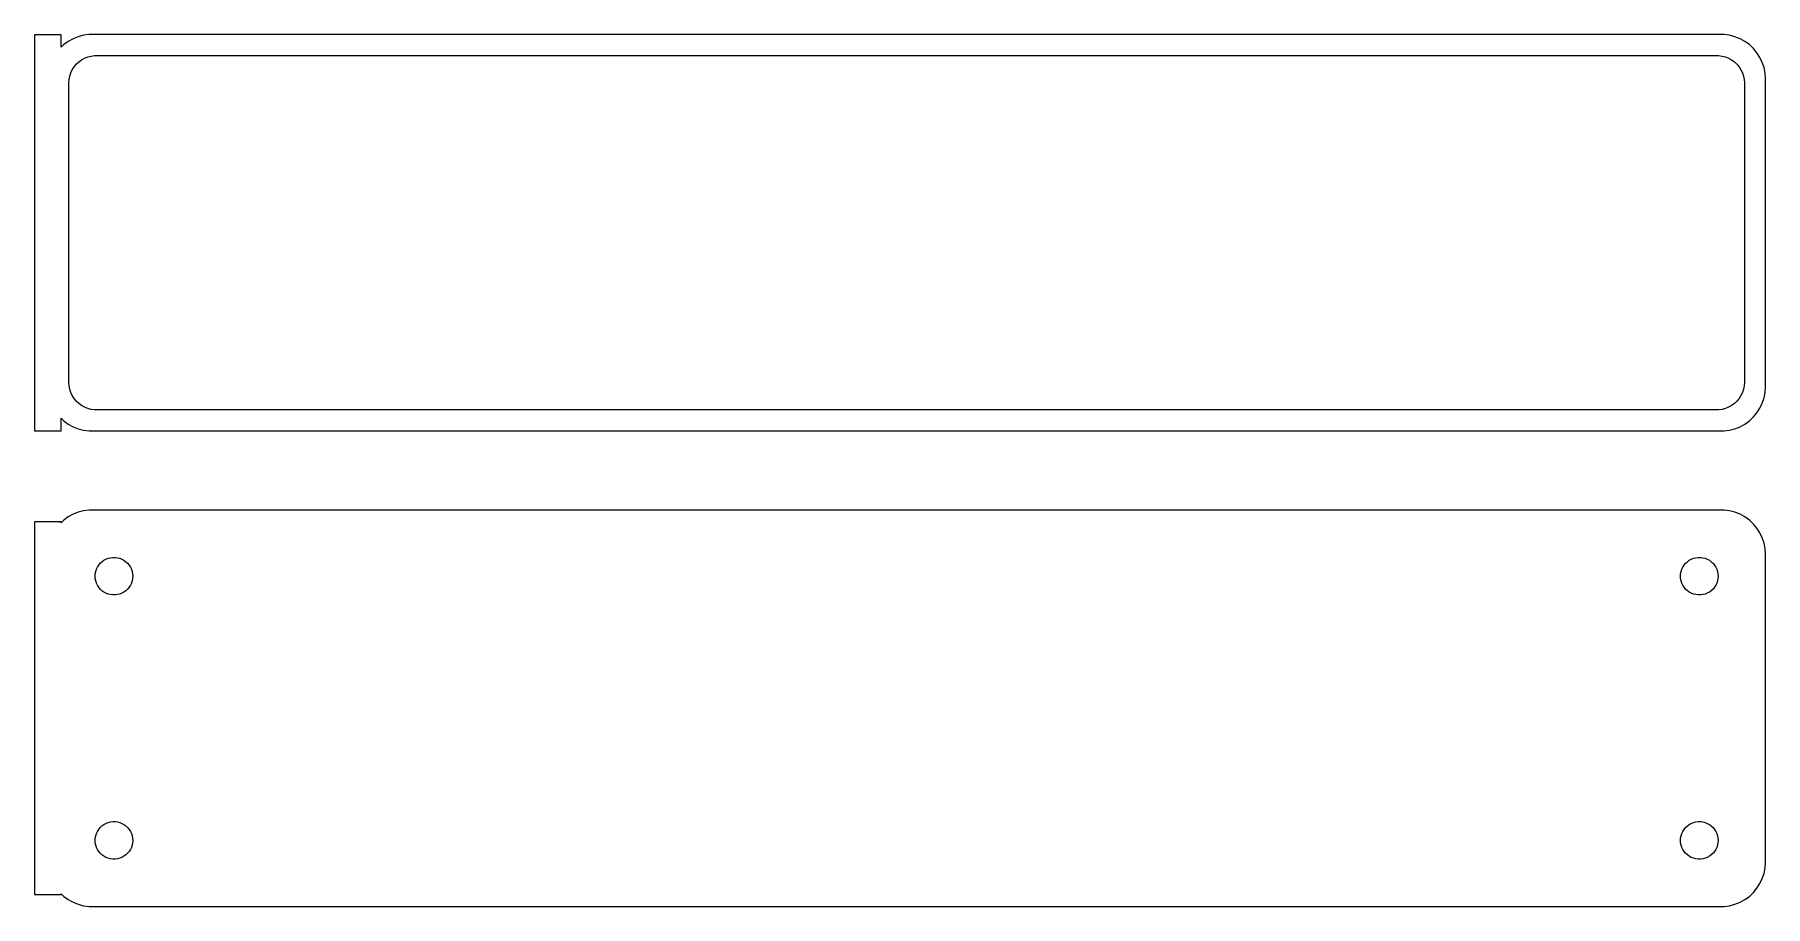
# Model space of a CAD drawing. Header units: metres. Extents: x -99 to 98, y 86 to 184.
import ezdxf

# ---------------------------------------------------------------- set-up
doc = ezdxf.new("R2010")
doc.units = ezdxf.units.M

msp = doc.modelspace()

# ---------------------------------------------------------------- linework, layer by layer
for p, q in [((-96, 184.479), (-99, 184.479)), ((-99, 184.479), (-99, 139.521)), ((-96, 183.059), (-96, 184.479)), ((-95.6871, 183.353), (-96, 183.059)), ((-95.1791, 183.722), (-95.6871, 183.353)), ((-94.6289, 184.024), (-95.1791, 183.722)), ((-94.0451, 184.255), (-94.6289, 184.024)), ((-93.4369, 184.411), (-94.0451, 184.255)), ((-92.8139, 184.49), (-93.4369, 184.411)), ((92.8139, 184.49), (-92.8139, 184.49)), ((93.4369, 184.411), (92.8139, 184.49)), ((94.0451, 184.255), (93.4369, 184.411)), ((94.6289, 184.024), (94.0451, 184.255)), ((95.1791, 183.722), (94.6289, 184.024)), ((95.6871, 183.353), (95.1791, 183.722)), ((96.1448, 182.923), (95.6871, 183.353)), ((96.5451, 182.439), (96.1448, 182.923)), ((-94.7279, 180.5), (-94.5184, 180.83)), ((-94.5184, 180.83), (-94.2692, 181.131)), ((-94.2692, 181.131), (-93.9843, 181.399)), ((-93.9843, 181.399), (-93.668, 181.628)), ((-93.668, 181.628), (-93.3254, 181.817)), ((-93.3254, 181.817), (-92.9619, 181.961)), ((-92.9619, 181.961), (-92.5833, 182.058)), ((-92.5833, 182.058), (-92.1955, 182.107)), ((-92.1955, 182.107), (92.1955, 182.107)), ((92.1955, 182.107), (92.5833, 182.058)), ((92.5833, 182.058), (92.9619, 181.961)), ((92.9619, 181.961), (93.3254, 181.817)), ((93.3254, 181.817), (93.668, 181.628)), ((93.668, 181.628), (93.9843, 181.399)), ((93.9843, 181.399), (94.2692, 181.131)), ((94.2692, 181.131), (94.5184, 180.83)), ((94.5184, 180.83), (94.7279, 180.5)), ((96.8815, 181.909), (96.5451, 182.439)), ((97.1489, 181.341), (96.8815, 181.909)), ((97.3429, 180.743), (97.1489, 181.341)), ((-95.1129, 179), (-95.0884, 179.39)), ((-95.1129, 145), (-95.1129, 179)), ((-95.0884, 179.39), (-95.0151, 179.774)), ((-95.0151, 179.774), (-94.8943, 180.146)), ((-94.8943, 180.146), (-94.7279, 180.5)), ((94.7279, 180.5), (94.8943, 180.146)), ((94.8943, 180.146), (95.0151, 179.774)), ((95.0151, 179.774), (95.0884, 179.39)), ((95.0884, 179.39), (95.1129, 179)), ((95.1129, 179), (95.1129, 145)), ((97.4606, 180.127), (97.3429, 180.743)), ((97.5, 179.5), (97.4606, 180.127)), ((97.5, 144.5), (97.5, 179.5)), ((-95.0884, 144.61), (-95.1129, 145)), ((-95.0151, 144.226), (-95.0884, 144.61)), ((-94.8943, 143.854), (-95.0151, 144.226)), ((-94.7279, 143.5), (-94.8943, 143.854)), ((-94.5184, 143.17), (-94.7279, 143.5)), ((94.7279, 143.5), (94.5184, 143.17)), ((94.8943, 143.854), (94.7279, 143.5)), ((95.0151, 144.226), (94.8943, 143.854)), ((95.0884, 144.61), (95.0151, 144.226)), ((95.1129, 145), (95.0884, 144.61)), ((97.3429, 143.257), (97.4606, 143.873)), ((97.4606, 143.873), (97.5, 144.5)), ((-94.2692, 142.869), (-94.5184, 143.17)), ((-93.9843, 142.601), (-94.2692, 142.869)), ((-93.668, 142.372), (-93.9843, 142.601)), ((-93.3254, 142.183), (-93.668, 142.372)), ((-92.9619, 142.039), (-93.3254, 142.183)), ((-92.5833, 141.942), (-92.9619, 142.039)), ((-92.1955, 141.893), (-92.5833, 141.942)), ((92.1955, 141.893), (-92.1955, 141.893)), ((92.5833, 141.942), (92.1955, 141.893)), ((92.9619, 142.039), (92.5833, 141.942)), ((93.3254, 142.183), (92.9619, 142.039)), ((93.668, 142.372), (93.3254, 142.183)), ((93.9843, 142.601), (93.668, 142.372)), ((94.2692, 142.869), (93.9843, 142.601)), ((94.5184, 143.17), (94.2692, 142.869)), ((96.1448, 141.077), (96.5451, 141.561)), ((96.5451, 141.561), (96.8815, 142.091)), ((96.8815, 142.091), (97.1489, 142.659)), ((97.1489, 142.659), (97.3429, 143.257)), ((-99, 139.521), (-96, 139.521)), ((-96, 139.521), (-96, 140.941)), ((-96, 140.941), (-95.6871, 140.647)), ((-95.6871, 140.647), (-95.1791, 140.278)), ((-95.1791, 140.278), (-94.6289, 139.976)), ((-94.6289, 139.976), (-94.0451, 139.745)), ((-94.0451, 139.745), (-93.4369, 139.589)), ((-93.4369, 139.589), (-92.8139, 139.51)), ((92.8139, 139.51), (93.4369, 139.589)), ((93.4369, 139.589), (94.0451, 139.745)), ((94.0451, 139.745), (94.6289, 139.976)), ((94.6289, 139.976), (95.1791, 140.278)), ((95.1791, 140.278), (95.6871, 140.647)), ((95.6871, 140.647), (96.1448, 141.077)), ((-92.8139, 139.51), (92.8139, 139.51)), ((-95.1791, 129.722), (-95.6871, 129.353)), ((-94.6289, 130.024), (-95.1791, 129.722)), ((-94.0451, 130.255), (-94.6289, 130.024)), ((-93.4369, 130.411), (-94.0451, 130.255)), ((-92.8139, 130.49), (-93.4369, 130.411)), ((92.8139, 130.49), (-92.8139, 130.49)), ((93.4369, 130.411), (92.8139, 130.49)), ((94.0451, 130.255), (93.4369, 130.411)), ((94.6289, 130.024), (94.0451, 130.255)), ((95.1791, 129.722), (94.6289, 130.024)), ((95.6871, 129.353), (95.1791, 129.722)), ((-96, 129.153), (-99, 129.153)), ((-99, 129.153), (-99, 86.8474)), ((-95.6871, 129.353), (-96, 129.059)), ((-96, 129.059), (-96, 129.153)), ((96.1448, 128.923), (95.6871, 129.353)), ((96.5451, 128.439), (96.1448, 128.923)), ((96.8815, 127.909), (96.5451, 128.439)), ((97.1489, 127.341), (96.8815, 127.909)), ((97.3429, 126.743), (97.1489, 127.341)), ((97.4606, 126.127), (97.3429, 126.743)), ((97.5, 125.5), (97.4606, 126.127)), ((-91.9853, 123.786), (-91.8712, 124.029)), ((-91.8712, 124.029), (-91.7275, 124.255)), ((-91.7275, 124.255), (-91.5566, 124.462)), ((-91.5566, 124.462), (-91.3611, 124.645)), ((-91.3611, 124.645), (-91.1441, 124.803)), ((-91.1441, 124.803), (-90.9092, 124.932)), ((-90.9092, 124.932), (-90.6598, 125.031)), ((-90.6598, 125.031), (-90.4001, 125.097)), ((-90.4001, 125.097), (-90.1341, 125.131)), ((-90.1341, 125.131), (-89.8659, 125.131)), ((-89.8659, 125.131), (-89.5999, 125.097)), ((-89.5999, 125.097), (-89.3401, 125.031)), ((-89.3401, 125.031), (-89.0908, 124.932)), ((-89.0908, 124.932), (-88.8559, 124.803)), ((-88.8559, 124.803), (-88.6389, 124.645)), ((-88.6389, 124.645), (-88.4434, 124.462)), ((-88.4434, 124.462), (-88.2725, 124.255)), ((-88.2725, 124.255), (-88.1288, 124.029)), ((-88.1288, 124.029), (-88.0146, 123.786)), ((88.0146, 123.786), (88.1288, 124.029)), ((88.1288, 124.029), (88.2725, 124.255)), ((88.2725, 124.255), (88.4434, 124.462)), ((88.4434, 124.462), (88.6389, 124.645)), ((88.6389, 124.645), (88.8559, 124.803)), ((88.8559, 124.803), (89.0908, 124.932)), ((89.0908, 124.932), (89.3401, 125.031)), ((89.3401, 125.031), (89.5999, 125.097)), ((89.5999, 125.097), (89.8659, 125.131)), ((89.8659, 125.131), (90.1341, 125.131)), ((90.1341, 125.131), (90.4001, 125.097)), ((90.4001, 125.097), (90.6598, 125.031)), ((90.6598, 125.031), (90.9092, 124.932)), ((90.9092, 124.932), (91.1441, 124.803)), ((91.1441, 124.803), (91.3611, 124.645)), ((91.3611, 124.645), (91.5566, 124.462)), ((91.5566, 124.462), (91.7275, 124.255)), ((91.7275, 124.255), (91.8712, 124.029)), ((91.8712, 124.029), (91.9853, 123.786)), ((97.5, 90.5), (97.5, 125.5)), ((-92.1353, 123), (-92.1185, 123.268)), ((-92.1185, 122.732), (-92.1353, 123)), ((-92.1185, 123.268), (-92.0682, 123.531)), ((-92.0682, 122.469), (-92.1185, 122.732)), ((-92.0682, 123.531), (-91.9853, 123.786)), ((-91.9853, 122.214), (-92.0682, 122.469)), ((-91.8712, 121.971), (-91.9853, 122.214)), ((-91.7275, 121.745), (-91.8712, 121.971)), ((-88.1288, 121.971), (-88.2725, 121.745)), ((-88.0146, 122.214), (-88.1288, 121.971)), ((-88.0146, 123.786), (-87.9318, 123.531)), ((-87.9318, 122.469), (-88.0146, 122.214)), ((-87.9318, 123.531), (-87.8815, 123.268)), ((-87.8815, 122.732), (-87.9318, 122.469)), ((-87.8815, 123.268), (-87.8647, 123)), ((-87.8647, 123), (-87.8815, 122.732)), ((87.8647, 123), (87.8815, 123.268)), ((87.8815, 122.732), (87.8647, 123)), ((87.8815, 123.268), (87.9318, 123.531)), ((87.9318, 122.469), (87.8815, 122.732)), ((87.9318, 123.531), (88.0146, 123.786)), ((88.0146, 122.214), (87.9318, 122.469)), ((88.1288, 121.971), (88.0146, 122.214)), ((88.2725, 121.745), (88.1288, 121.971)), ((91.8712, 121.971), (91.7275, 121.745)), ((91.9853, 122.214), (91.8712, 121.971)), ((91.9853, 123.786), (92.0682, 123.531)), ((92.0682, 122.469), (91.9853, 122.214)), ((92.0682, 123.531), (92.1185, 123.268)), ((92.1185, 122.732), (92.0682, 122.469)), ((92.1185, 123.268), (92.1353, 123)), ((92.1353, 123), (92.1185, 122.732)), ((-91.5566, 121.538), (-91.7275, 121.745)), ((-91.3611, 121.355), (-91.5566, 121.538)), ((-91.1441, 121.197), (-91.3611, 121.355)), ((-90.9092, 121.068), (-91.1441, 121.197)), ((-90.6598, 120.969), (-90.9092, 121.068)), ((-90.4001, 120.903), (-90.6598, 120.969)), ((-90.1341, 120.869), (-90.4001, 120.903)), ((-89.8659, 120.869), (-90.1341, 120.869)), ((-89.5999, 120.903), (-89.8659, 120.869)), ((-89.3401, 120.969), (-89.5999, 120.903)), ((-89.0908, 121.068), (-89.3401, 120.969)), ((-88.8559, 121.197), (-89.0908, 121.068)), ((-88.6389, 121.355), (-88.8559, 121.197)), ((-88.4434, 121.538), (-88.6389, 121.355)), ((-88.2725, 121.745), (-88.4434, 121.538)), ((88.4434, 121.538), (88.2725, 121.745)), ((88.6389, 121.355), (88.4434, 121.538)), ((88.8559, 121.197), (88.6389, 121.355)), ((89.0908, 121.068), (88.8559, 121.197)), ((89.3401, 120.969), (89.0908, 121.068)), ((89.5999, 120.903), (89.3401, 120.969)), ((89.8659, 120.869), (89.5999, 120.903)), ((90.1341, 120.869), (89.8659, 120.869)), ((90.4001, 120.903), (90.1341, 120.869)), ((90.6598, 120.969), (90.4001, 120.903)), ((90.9092, 121.068), (90.6598, 120.969)), ((91.1441, 121.197), (90.9092, 121.068)), ((91.3611, 121.355), (91.1441, 121.197)), ((91.5566, 121.538), (91.3611, 121.355)), ((91.7275, 121.745), (91.5566, 121.538)), ((-91.7275, 94.2551), (-91.5566, 94.4617)), ((-91.5566, 94.4617), (-91.3611, 94.6453)), ((-91.3611, 94.6453), (-91.1441, 94.8029)), ((-91.1441, 94.8029), (-90.9092, 94.9321)), ((-90.9092, 94.9321), (-90.6598, 95.0308)), ((-90.6598, 95.0308), (-90.4001, 95.0975)), ((-90.4001, 95.0975), (-90.1341, 95.1311)), ((-90.1341, 95.1311), (-89.8659, 95.1311)), ((-89.8659, 95.1311), (-89.5999, 95.0975)), ((-89.5999, 95.0975), (-89.3401, 95.0308)), ((-89.3401, 95.0308), (-89.0908, 94.9321)), ((-89.0908, 94.9321), (-88.8559, 94.8029)), ((-88.8559, 94.8029), (-88.6389, 94.6453)), ((-88.6389, 94.6453), (-88.4434, 94.4617)), ((-88.4434, 94.4617), (-88.2725, 94.2551)), ((88.2725, 94.2551), (88.4434, 94.4617)), ((88.4434, 94.4617), (88.6389, 94.6453)), ((88.6389, 94.6453), (88.8559, 94.8029)), ((88.8559, 94.8029), (89.0908, 94.9321)), ((89.0908, 94.9321), (89.3401, 95.0308)), ((89.3401, 95.0308), (89.5999, 95.0975)), ((89.5999, 95.0975), (89.8659, 95.1311)), ((89.8659, 95.1311), (90.1341, 95.1311)), ((90.1341, 95.1311), (90.4001, 95.0975)), ((90.4001, 95.0975), (90.6598, 95.0308)), ((90.6598, 95.0308), (90.9092, 94.9321)), ((90.9092, 94.9321), (91.1441, 94.8029)), ((91.1441, 94.8029), (91.3611, 94.6453)), ((91.3611, 94.6453), (91.5566, 94.4617)), ((91.5566, 94.4617), (91.7275, 94.2551)), ((-92.1353, 93), (-92.1185, 93.2676)), ((-92.1185, 92.7324), (-92.1353, 93)), ((-92.1185, 93.2676), (-92.0682, 93.531)), ((-92.0682, 92.469), (-92.1185, 92.7324)), ((-92.0682, 93.531), (-91.9853, 93.7861)), ((-91.9853, 92.214), (-92.0682, 92.469)), ((-91.9853, 93.7861), (-91.8712, 94.0287)), ((-91.8712, 94.0287), (-91.7275, 94.2551)), ((-88.2725, 94.2551), (-88.1288, 94.0287)), ((-88.1288, 94.0287), (-88.0146, 93.7861)), ((-88.0146, 93.7861), (-87.9318, 93.531)), ((-87.9318, 92.469), (-88.0146, 92.214)), ((-87.9318, 93.531), (-87.8815, 93.2676)), ((-87.8815, 92.7324), (-87.9318, 92.469)), ((-87.8815, 93.2676), (-87.8647, 93)), ((-87.8647, 93), (-87.8815, 92.7324)), ((87.8647, 93), (87.8815, 93.2676)), ((87.8815, 92.7324), (87.8647, 93)), ((87.8815, 93.2676), (87.9318, 93.531)), ((87.9318, 92.469), (87.8815, 92.7324)), ((87.9318, 93.531), (88.0146, 93.7861)), ((88.0146, 92.214), (87.9318, 92.469)), ((88.0146, 93.7861), (88.1288, 94.0287)), ((88.1288, 94.0287), (88.2725, 94.2551)), ((91.7275, 94.2551), (91.8712, 94.0287)), ((91.8712, 94.0287), (91.9853, 93.7861)), ((91.9853, 93.7861), (92.0682, 93.531)), ((92.0682, 92.469), (91.9853, 92.214)), ((92.0682, 93.531), (92.1185, 93.2676)), ((92.1185, 92.7324), (92.0682, 92.469)), ((92.1185, 93.2676), (92.1353, 93)), ((92.1353, 93), (92.1185, 92.7324)), ((-91.8712, 91.9713), (-91.9853, 92.214)), ((-91.7275, 91.7449), (-91.8712, 91.9713)), ((-91.5566, 91.5383), (-91.7275, 91.7449)), ((-91.3611, 91.3547), (-91.5566, 91.5383)), ((-91.1441, 91.1971), (-91.3611, 91.3547)), ((-90.9092, 91.0679), (-91.1441, 91.1971)), ((-90.6598, 90.9692), (-90.9092, 91.0679)), ((-90.4001, 90.9025), (-90.6598, 90.9692)), ((-90.1341, 90.8689), (-90.4001, 90.9025)), ((-89.8659, 90.8689), (-90.1341, 90.8689)), ((-89.5999, 90.9025), (-89.8659, 90.8689)), ((-89.3401, 90.9692), (-89.5999, 90.9025)), ((-89.0908, 91.0679), (-89.3401, 90.9692)), ((-88.8559, 91.1971), (-89.0908, 91.0679)), ((-88.6389, 91.3547), (-88.8559, 91.1971)), ((-88.4434, 91.5383), (-88.6389, 91.3547)), ((-88.2725, 91.7449), (-88.4434, 91.5383)), ((-88.1288, 91.9713), (-88.2725, 91.7449)), ((-88.0146, 92.214), (-88.1288, 91.9713)), ((88.1288, 91.9713), (88.0146, 92.214)), ((88.2725, 91.7449), (88.1288, 91.9713)), ((88.4434, 91.5383), (88.2725, 91.7449)), ((88.6389, 91.3547), (88.4434, 91.5383)), ((88.8559, 91.1971), (88.6389, 91.3547)), ((89.0908, 91.0679), (88.8559, 91.1971)), ((89.3401, 90.9692), (89.0908, 91.0679)), ((89.5999, 90.9025), (89.3401, 90.9692)), ((89.8659, 90.8689), (89.5999, 90.9025)), ((90.1341, 90.8689), (89.8659, 90.8689)), ((90.4001, 90.9025), (90.1341, 90.8689)), ((90.6598, 90.9692), (90.4001, 90.9025)), ((90.9092, 91.0679), (90.6598, 90.9692)), ((91.1441, 91.1971), (90.9092, 91.0679)), ((91.3611, 91.3547), (91.1441, 91.1971)), ((91.5566, 91.5383), (91.3611, 91.3547)), ((91.7275, 91.7449), (91.5566, 91.5383)), ((91.8712, 91.9713), (91.7275, 91.7449)), ((91.9853, 92.214), (91.8712, 91.9713)), ((97.4606, 89.8733), (97.5, 90.5)), ((96.8815, 88.0912), (97.1489, 88.6594)), ((97.1489, 88.6594), (97.3429, 89.2566)), ((97.3429, 89.2566), (97.4606, 89.8733)), ((-99, 86.8474), (-96, 86.8474)), ((-96, 86.8474), (-96, 86.9413)), ((-96, 86.9413), (-95.6871, 86.6474)), ((-95.6871, 86.6474), (-95.1791, 86.2784)), ((95.1791, 86.2784), (95.6871, 86.6474)), ((95.6871, 86.6474), (96.1448, 87.0773)), ((96.1448, 87.0773), (96.5451, 87.5611)), ((96.5451, 87.5611), (96.8815, 88.0912)), ((-95.1791, 86.2784), (-94.6289, 85.9759)), ((-94.6289, 85.9759), (-94.0451, 85.7447)), ((-94.0451, 85.7447), (-93.4369, 85.5886)), ((-93.4369, 85.5886), (-92.8139, 85.5099)), ((-92.8139, 85.5099), (92.8139, 85.5099)), ((92.8139, 85.5099), (93.4369, 85.5886)), ((93.4369, 85.5886), (94.0451, 85.7447)), ((94.0451, 85.7447), (94.6289, 85.9759)), ((94.6289, 85.9759), (95.1791, 86.2784))]:
    msp.add_line(p, q)

doc.saveas('drawing.dxf')
